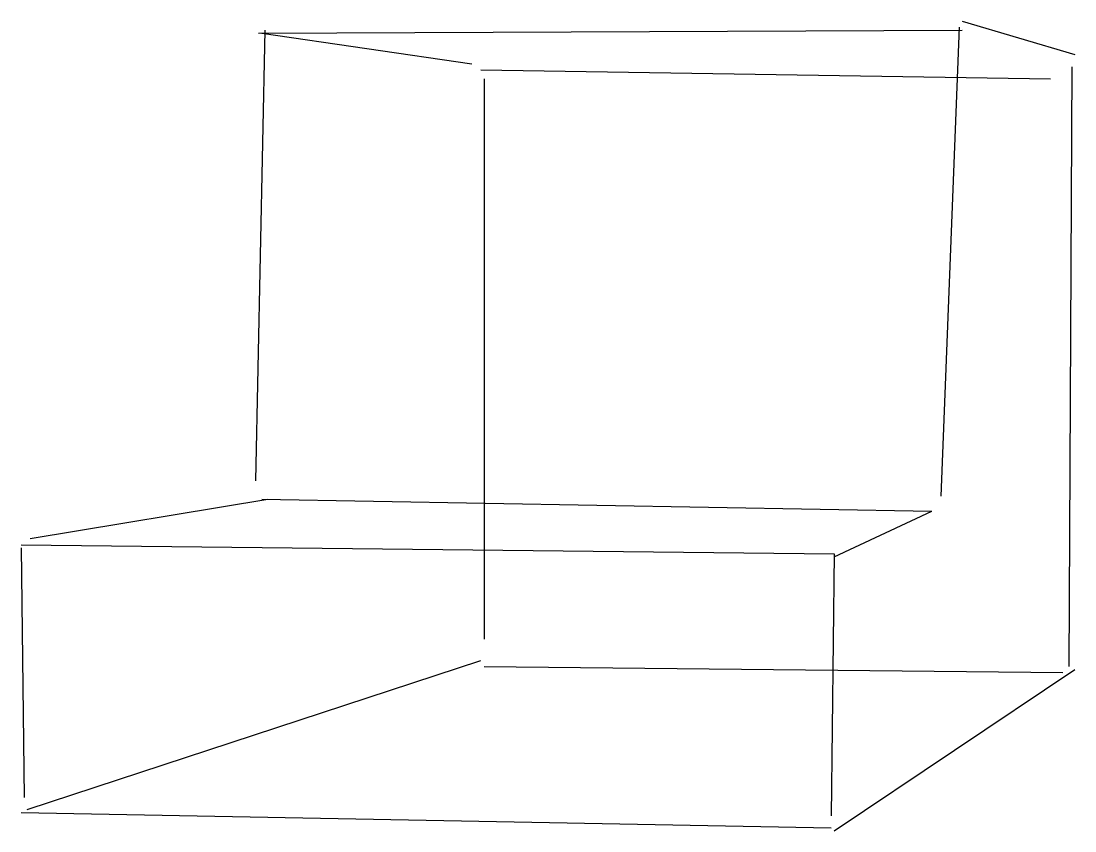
# Model space of a CAD drawing. Header units: metres. Extents: x -127 to 36, y -106 to 20.
import ezdxf

# ---------------------------------------------------------------- set-up
doc = ezdxf.new("R2010")
doc.units = ezdxf.units.M

msp = doc.modelspace()

# ---------------------------------------------------------------- linework, layer by layer
at = {"color": 0}
for p, q in [((-89.387947, 18.208654), (-90.806801, -51.788254)), ((-90.333847, 17.735703), (18.918083, 18.208654)), ((18.445131, 18.681606), (15.607419, -54.153015)), ((18.918083, 19.627512), (36.417313, 14.425039)), ((-89.860893, 17.735703), (-57.227203, 13.006182)), ((-55.808346, 12.060278), (32.633694, 10.641422)), ((35.944359, 12.53323), (35.471405, -80.638329)), ((-55.335396, 10.641422), (-55.335396, -76.38176)), ((-125.805252, -60.774342), (-88.914993, -54.625965)), ((-89.860893, -54.625965), (14.188563, -56.517773)), ((-0.945904, -63.612057), (14.188563, -56.517773)), ((-127.224113, -61.720245), (-0.945904, -63.139103)), ((-127.224113, -62.193199), (-126.75116, -100.975273)), ((-0.945904, -63.139103), (-1.418856, -103.812981)), ((-126.278206, -102.867081), (-55.808346, -79.692429)), ((-55.335396, -80.638329), (34.525501, -81.584236)), ((-0.945904, -106.177742), (36.417313, -81.111282)), ((-127.224113, -103.340034), (-1.418856, -105.704788))]:
    msp.add_line(p, q, dxfattribs=at)

doc.saveas('drawing.dxf')
